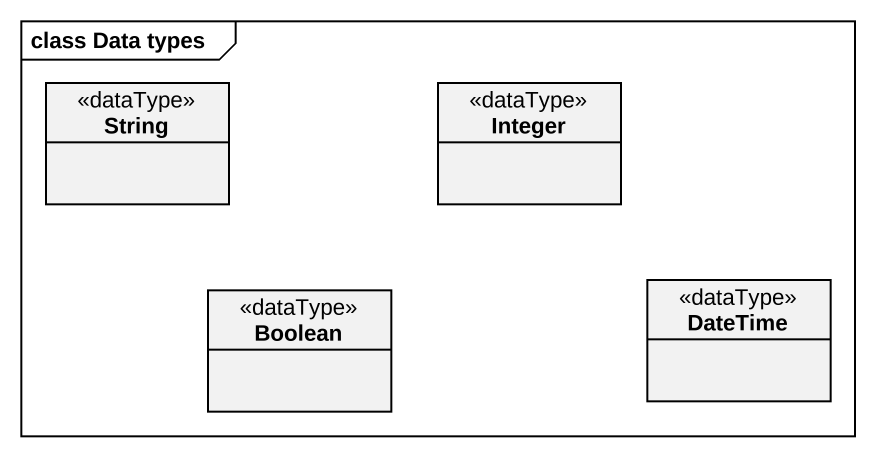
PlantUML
@startuml
mainframe class Data types
hide circle
hide empty members
class String <<dataType>>
class Integer <<dataType>>
class Boolean <<dataType>>
class DateTime <<dataType>>
@enduml
